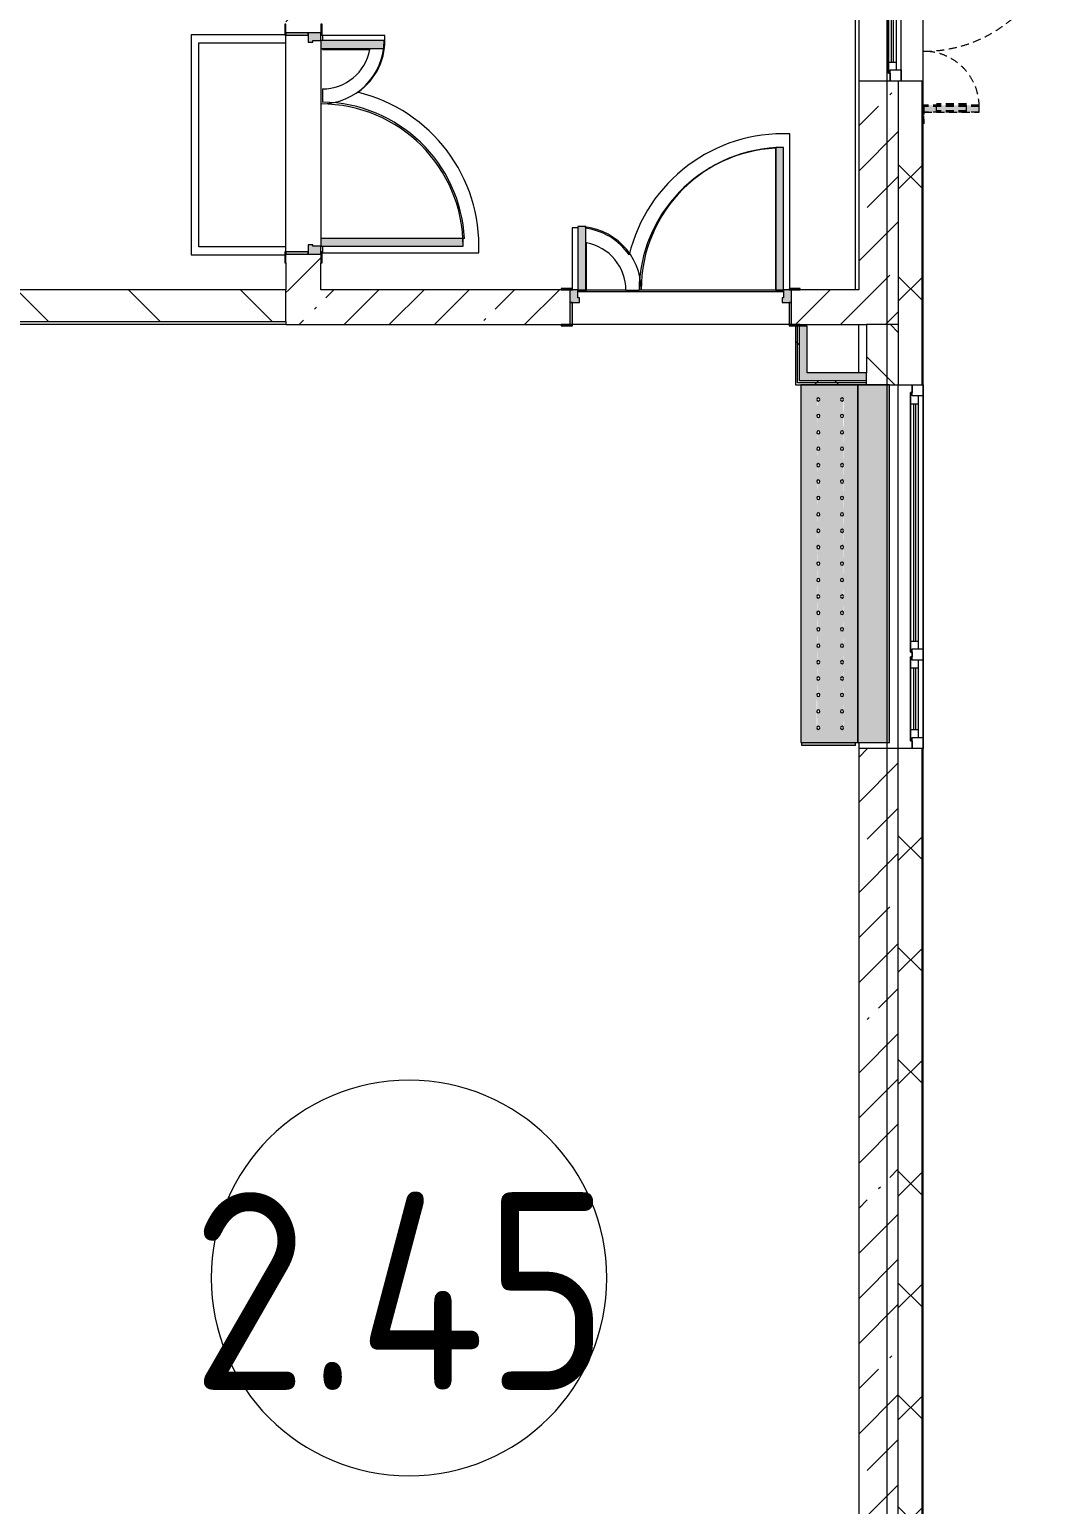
# Model space of a CAD drawing. Header units: millimetres. Extents: x 11693 to 241752, y -8553 to 29926.
# Drawn here: x 209329 to 215845, y 2922 to 12246 of the extents above; entities that cross this region are included whole.
import ezdxf

# ---------------------------------------------------------------- set-up
doc = ezdxf.new("R2010")
doc.units = ezdxf.units.MM
doc.linetypes.add('200_ШТРИХ__ш1_п0_6_', pattern=[80, 50, -30])
doc.linetypes.add('Осевая', pattern=[1587.5, 317.5, -238.125, 793.75, -238.125])
for name, color, linetype, lineweight in [('A-AREA-IDEN', 7, 'Continuous', 9), ('A-DETL-MBND', 7, '200_ШТРИХ__ш1_п0_6_', 9), ('A-GLAZ-2', 7, 'Continuous', 5), ('A-WALL-2', 7, 'Continuous', 9), ('A-WALL-5', 7, 'Continuous', 5), ('I-WALL-3', 7, 'Continuous', 5), ('Знаки', 7, 'Continuous', 5), ('Оси', 7, 'Continuous', 9), ('Оси-2', 7, 'Осевая', 9)]:
    doc.layers.add(name, color=color, linetype=linetype, lineweight=lineweight)
for name, color, linetype, lineweight, true_color in [('A-DOOR-2', 7, 'Continuous', 5, 0xaaaaaa), ('A-DOOR-3', 7, 'Continuous', 5, 0xe2e2e2), ('A-DOOR-FRAM-2', 7, 'Continuous', 5, 0xe2e2e2), ('A-DOOR-FRAM-3', 7, 'Continuous', 5, 0xaaaaaa), ('A-FLOR-1', 7, 'Continuous', 5, 0xaaaaaa), ('I-WALL-2', 7, 'Continuous', 9, 0xe7e7e7), ('Знаки-2', 7, 'Continuous', 5, 0xd7cfbf)]:
    doc.layers.add(name, color=color, linetype=linetype, lineweight=lineweight, true_color=true_color)
doc.styles.add('GOST Common_3', font='GOST_Common.ttf', dxfattribs={"width": 0.9, "height": 1250})
pattern_1 = [(45, (89739.8, 0), (-285.1231, 285.1231), []), (45, (90024.94, 0), (-285.1231, 285.1231), [504.031, -100.806, 16.764, -84.042])]
pattern_2 = [(45, (89739.8, 0), (-530.33, 530.33), []), (135, (89739.8, 0), (-530.33, -530.33), [])]

# ---------------------------------------------------------------- blocks, each defined once
blk = doc.blocks.new('110_Дверь_СКБ_2Ст - Д-5_п_ Из игровой в коридор-32679362-Общий план 2 этажа с размещением фрагментов 2_1-2_7')
at = {"layer": 'A-DOOR-3'}
for points in [[(612.5, 110), (662.5, 110), (662.5, 1010), (612.5, 1010), (612.5, 405.5)], [(-587.5, 110), (-587.5, 510), (-637.5, 510), (-637.5, 110)], [(712.5, -110), (712.5, 30), (697.5, 30), (697.5, -110)]]:
    blk.add_hatch(color=256, dxfattribs=at).paths.add_polyline_path(points)
h = blk.add_hatch(color=256, dxfattribs=at)
h.paths.add_polyline_path([(652.5, 30), (712.5, 30), (712.5, 110), (662.5, 110), (662.5, 60), (652.5, 60)])
h.paths.add_polyline_path([(-687.5, 30), (-627.5, 30), (-627.5, 60), (-637.5, 60), (-637.5, 110), (-687.5, 110)])
at = {"layer": 'A-DOOR-FRAM-2'}
for points in [[(-672.5, 110), (-672.5, 118), (-742.5, 118), (-742.5, 110)], [(767.5, 110), (767.5, 118), (697.5, 118), (697.5, 110), (725.9, 110)], [(-672.5, -110), (-672.5, 30), (-687.5, 30), (-687.5, -110)], [(-672.5, -118), (-672.5, -110), (-742.5, -110), (-742.5, -118)], [(767.5, -118), (767.5, -110), (697.5, -110), (697.5, -118), (725.9, -118)]]:
    blk.add_hatch(color=256, dxfattribs=at).paths.add_polyline_path(points)
at = {"layer": 'A-DOOR-2'}
for p, q in [((662.5, 1010), (612.5, 1010)), ((612.5, 1010), (612.5, 110)), ((662.5, 110), (662.5, 1010)), ((-637.5, 510), (-637.5, 110)), ((-587.5, 510), (-637.5, 510)), ((-587.5, 110), (-587.5, 510)), ((-637.5, 110), (-587.5, 110)), ((612.5, 110), (662.5, 110))]:
    blk.add_line(p, q, dxfattribs=at)
for centre, radius, start, end in [((662.5, 110), 900, 90, 180), ((-637.5, 110), 400, 360, 90)]:
    blk.add_arc(centre, radius, start, end, dxfattribs=at)
at = {"layer": 'A-DOOR-FRAM-3'}
for p, q in [((-672.5, 118), (-742.5, 118)), ((-742.5, 118), (-742.5, 110)), ((-742.5, 110), (-672.5, 110)), ((-637.5, 110), (-687.5, 110)), ((-687.5, 110), (-687.5, 30)), ((-672.5, 110), (-672.5, 118)), ((-637.5, 60), (-637.5, 110)), ((662.5, 110), (662.5, 60)), ((712.5, 110), (662.5, 110)), ((767.5, 118), (697.5, 118)), ((697.5, 118), (697.5, 110)), ((697.5, 110), (767.5, 110)), ((712.5, 30), (712.5, 110)), ((767.5, 110), (767.5, 118)), ((-687.5, 30), (-627.5, 30)), ((-672.5, 30), (-687.5, 30)), ((-687.5, 30), (-687.5, -110)), ((-672.5, -110), (-672.5, 30)), ((-627.5, 60), (-637.5, 60)), ((-627.5, 30), (-627.5, 60)), ((662.5, 60), (652.5, 60)), ((652.5, 60), (652.5, 30)), ((652.5, 30), (712.5, 30)), ((712.5, 30), (697.5, 30)), ((697.5, 30), (697.5, -110)), ((712.5, -110), (712.5, 30)), ((-672.5, -110), (-742.5, -110)), ((-742.5, -110), (-742.5, -118)), ((-742.5, -118), (-672.5, -118)), ((-687.5, -110), (-672.5, -110)), ((-672.5, -118), (-672.5, -110)), ((697.5, -110), (712.5, -110)), ((767.5, -110), (697.5, -110)), ((697.5, -110), (697.5, -118)), ((697.5, -118), (767.5, -118)), ((767.5, -118), (767.5, -110))]:
    blk.add_line(p, q, dxfattribs=at)
blk = doc.blocks.new('110_Дверь_СКБ_2Ст - Д-1_л_Лестничная клетка EIS60 2-32142534-Общий план 2 этажа с размещением фрагментов 2_1-2_7')
at = {"layer": 'A-DOOR-3'}
for points in [[(662.5, 1010), (612.5, 1010), (612.5, 110), (662.5, 110), (662.5, 538.4)], [(-587.5, 510), (-637.5, 510), (-637.5, 110), (-587.5, 110)], [(712.5, 30), (697.5, 26.4), (697.5, -110), (712.5, -110), (712.5, 26.4)]]:
    blk.add_hatch(color=256, dxfattribs=at).paths.add_polyline_path(points)
h = blk.add_hatch(color=256, dxfattribs=at)
h.paths.add_polyline_path([(712.5, 110), (662.5, 110), (662.5, 60), (652.5, 60), (652.5, 30), (712.5, 30)])
h.paths.add_polyline_path([(-627.5, 30), (-627.5, 60), (-637.5, 60), (-637.5, 110), (-687.5, 110), (-687.5, 30)])
at = {"layer": 'A-DOOR-FRAM-2'}
for points in [[(-672.5, 110), (-672.5, 118), (-742.5, 118), (-742.5, 110)], [(767.5, 110), (767.5, 118), (697.5, 118), (697.5, 110)], [(-672.5, 30), (-687.5, 30), (-687.5, -110), (-672.5, -110)], [(-672.5, -110), (-742.5, -110), (-742.5, -118), (-672.5, -118)], [(767.5, -118), (767.5, -110), (697.5, -110), (697.5, -118)]]:
    blk.add_hatch(color=256, dxfattribs=at).paths.add_polyline_path(points)
at = {"layer": 'A-DOOR-2'}
for p, q in [((662.5, 1010), (612.5, 1010)), ((612.5, 1010), (612.5, 110)), ((662.5, 110), (662.5, 1010)), ((-637.5, 510), (-637.5, 110)), ((-587.5, 510), (-637.5, 510)), ((-587.5, 110), (-587.5, 510)), ((-637.5, 110), (-587.5, 110)), ((612.5, 110), (662.5, 110))]:
    blk.add_line(p, q, dxfattribs=at)
for centre, radius, start, end in [((662.5, 110), 900, 90, 180), ((-637.5, 110), 400, 360, 90)]:
    blk.add_arc(centre, radius, start, end, dxfattribs=at)
at = {"layer": 'A-DOOR-FRAM-3'}
for p, q in [((-672.5, 118), (-742.5, 118)), ((-742.5, 118), (-742.5, 110)), ((-742.5, 110), (-672.5, 110)), ((-637.5, 110), (-687.5, 110)), ((-687.5, 110), (-687.5, 30)), ((-672.5, 110), (-672.5, 118)), ((-637.5, 60), (-637.5, 110)), ((662.5, 110), (662.5, 60)), ((712.5, 110), (662.5, 110)), ((767.5, 118), (697.5, 118)), ((697.5, 118), (697.5, 110)), ((697.5, 110), (767.5, 110)), ((712.5, 30), (712.5, 110)), ((767.5, 110), (767.5, 118)), ((-687.5, 30), (-627.5, 30)), ((-672.5, 30), (-687.5, 30)), ((-687.5, 30), (-687.5, -110)), ((-672.5, -110), (-672.5, 30)), ((-627.5, 60), (-637.5, 60)), ((-627.5, 30), (-627.5, 60)), ((662.5, 60), (652.5, 60)), ((652.5, 60), (652.5, 30)), ((652.5, 30), (712.5, 30)), ((712.5, 30), (697.5, 30)), ((697.5, 30), (697.5, -110)), ((712.5, -110), (712.5, 30)), ((-672.5, -110), (-742.5, -110)), ((-742.5, -110), (-742.5, -118)), ((-742.5, -118), (-672.5, -118)), ((-687.5, -110), (-672.5, -110)), ((-672.5, -118), (-672.5, -110)), ((697.5, -110), (712.5, -110)), ((767.5, -110), (697.5, -110)), ((697.5, -110), (697.5, -118)), ((697.5, -118), (767.5, -118)), ((767.5, -118), (767.5, -110))]:
    blk.add_line(p, q, dxfattribs=at)
blk = doc.blocks.new('120_Окно_СКБ_1Ст - 120_Окно_СКБ_1Ст 1200х2500_h_ с форточкой2-24160662-Общий план 2 этажа с размещением фрагментов 2_1-2_7')
at = {"layer": 'A-GLAZ-2'}
for p, q in [((-600, -127), (-600, -57)), ((-600, -57), (-530, -57)), ((600, -57), (-600, -57)), ((-530, -57), (-530, -127)), ((530, -87), (-530, -87)), ((-530, -87), (-530, -127)), ((-480, -137), (-480, -87)), ((480, -137), (480, -87)), ((530, -127), (530, -57)), ((530, -57), (600, -57)), ((530, -127), (530, -87)), ((600, -57), (600, -127)), ((-530, -127), (-600, -127)), ((-600, -127), (-550, -127)), ((-530, -127), (-550, -127)), ((-550, -127), (-550, -137)), ((-550, -137), (550, -137)), ((550, -137), (-550, -137)), ((-480, -107), (480, -107)), ((480, -117), (-480, -117)), ((600, -127), (530, -127)), ((550, -127), (530, -127)), ((550, -127), (600, -127)), ((550, -137), (550, -127))]:
    blk.add_line(p, q, dxfattribs=at)
blk = doc.blocks.new('120_Окно_СКБ_2Ст_Фрамуга сверху - 120_Окно_СКБ_2Ст_2300х2500_h_ ДОО-22877051-Общий план 2 этажа с размещением фрагментов 2_1-2_7')
at = {"layer": 'A-GLAZ-2'}
for p, q in [((-1150, 13), (-1150, 83)), ((-1150, 83), (-1080, 83)), ((1150, 83), (-1150, 83)), ((-1080, 13), (-1150, 13)), ((-1150, 13), (-1100, 13)), ((-1080, 13), (-1100, 13)), ((-1100, 13), (-1100, 3)), ((-1100, 3), (540, 3)), ((540, 3), (-1100, 3)), ((-1080, 83), (-1080, 13)), ((-1080, 83), (1080, 83)), ((520, 53), (-1080, 53)), ((-1080, 53), (-1080, 13)), ((-1030, 3), (-1030, 53)), ((-1030, 33), (470, 33)), ((470, 23), (-1030, 23)), ((470, 3), (470, 53)), ((520, 13), (520, 83)), ((520, 83), (590, 83)), ((520, 13), (520, 53)), ((590, 13), (520, 13)), ((540, 13), (520, 13)), ((540, 13), (570, 13)), ((540, 13), (570, 13)), ((540, 3), (540, 13)), ((590, 13), (570, 13)), ((570, 13), (570, 3)), ((570, 3), (1100, 3)), ((1100, 3), (570, 3)), ((590, 83), (590, 13)), ((1080, 53), (590, 53)), ((590, 53), (590, 13)), ((640, 3), (640, 53)), ((640, 33), (1030, 33)), ((1030, 23), (640, 23)), ((1030, 3), (1030, 53)), ((1080, 13), (1080, 83)), ((1080, 83), (1150, 83)), ((1080, 13), (1080, 53)), ((1150, 13), (1080, 13)), ((1100, 13), (1080, 13)), ((1100, 13), (1150, 13)), ((1100, 3), (1100, 13)), ((1150, 83), (1150, 13))]:
    blk.add_line(p, q, dxfattribs=at)
blk = doc.blocks.new('Дверь_Витражная_СКБ_2Ст - ВН-6-31912847-Общий план 2 этажа с размещением фрагментов 2_1-2_7')
at = {"layer": 'A-DETL-MBND'}
for points in [[(-643, -370), (-598, -370), (-598, -20), (-643, -20)], [(562, -884), (607, -884), (607, -20), (562, -20), (562, -733.4)]]:
    blk.add_hatch(color=256, dxfattribs=at).paths.add_polyline_path(points)
for p, q in [((-607, -20), (-715, -20)), ((-715, -20), (-607, -20)), ((-598, -20), (-643, -20)), ((-643, -370), (-643, -20)), ((-598, -20), (-643, -20)), ((-643, -20), (-643, -370)), ((-607, -370), (-607, -20)), ((-598, -370), (-598, -20)), ((-598, -370), (-598, -20)), ((562, -20), (607, -20)), ((562, -884), (562, -20)), ((562, -20), (562, -884)), ((607, -20), (562, -20)), ((607, -884), (607, -20)), ((607, -884), (607, -20)), ((607, -20), (715, -20)), ((607, -20), (715, -20)), ((607, -884), (607, -20)), ((-643, -100), (-598, -100)), ((-633, -290), (-633, -100)), ((-589, -290), (-589, -100)), ((553, -804), (553, -100)), ((607, -100), (562, -100)), ((597, -804), (597, -100)), ((-643, -290), (-598, -290)), ((-643, -370), (-598, -370)), ((-643, -370), (-598, -370)), ((607, -804), (562, -804)), ((607, -884), (562, -884)), ((562, -884), (607, -884))]:
    blk.add_line(p, q, dxfattribs=at)
for centre, radius, start, end in [((-607, -20), 350, 270, 0), ((607, -20), 864, 180, 270)]:
    blk.add_arc(centre, radius, start, end, dxfattribs=at)
blk = doc.blocks.new('Зашивка радиатора_ с перфорацией М7_1 - Зашивка радиатора_ с перфорацией М7_1-V268-Общий план 2 этажа с размещением фрагментов 2_1-2_7')
at = {"layer": 'Знаки-2'}
blk.add_hatch(color=256, dxfattribs=at).paths.add_polyline_path([(1890, 286.4), (1890, 380), (-370, 380), (-370, 180), (1890, 180)])
h = blk.add_hatch(color=256, dxfattribs=at)
h.paths.add_polyline_path([(1890, -179.9), (1890, 180), (-370, 180), (-370, -179.9), (1772.8, -179.9)])
h.paths.add_polyline_path([(1807.5, -69.6), (1802.5, -78.3), (1794.9, -79.3), (-286.2, -74.6), (-286.2, -64.6), (-277.5, -59.6), (-268.8, -64.6), (-268.8, -74.6), (-272.5, -78.3), (-182.4, -74.6), (-182.4, -64.6), (-173.8, -59.6), (-165.1, -64.6), (-165.1, -74.6), (-168.8, -78.3), (-78.7, -74.6), (-78.7, -64.6), (-70, -59.6), (-61.3, -64.6), (-61.3, -74.6), (-65, -78.3), (25.1, -74.6), (25.1, -64.6), (33.7, -59.6), (42.4, -64.6), (42.4, -74.6), (38.7, -78.3), (128.8, -74.6), (128.8, -64.6), (137.5, -59.6), (146.2, -64.6), (146.2, -74.6), (142.5, -78.3), (232.6, -74.6), (232.6, -64.6), (241.2, -59.6), (249.9, -64.6), (249.9, -74.6), (253.3, -78.3), (336.3, -74.6), (336.3, -64.6), (345, -59.6), (353.7, -64.6), (353.7, -74.6), (350, -78.3), (440.1, -74.6), (440.1, -64.6), (448.7, -59.6), (457.4, -64.6), (457.4, -74.6), (453.7, -78.3), (543.8, -74.6), (543.8, -64.6), (552.5, -59.6), (561.2, -64.6), (561.2, -74.6), (557.5, -78.3), (647.6, -74.6), (647.6, -64.6), (656.2, -59.6), (664.9, -64.6), (664.9, -74.6), (661.2, -78.3), (751.3, -74.6), (751.3, -64.6), (760, -59.6), (768.7, -64.6), (768.7, -74.6), (765, -78.3), (855.1, -74.6), (855.1, -64.6), (863.7, -59.6), (872.4, -64.6), (872.4, -74.6), (868.7, -78.3), (958.8, -74.6), (958.8, -64.6), (967.5, -59.6), (976.2, -64.6), (976.2, -74.6), (972.5, -78.3), (1062.6, -74.6), (1062.6, -64.6), (1071.2, -59.6), (1079.9, -64.6), (1079.9, -74.6), (1076.2, -78.3), (1166.3, -74.6), (1166.3, -64.6), (1175, -59.6), (1183.7, -64.6), (1183.7, -74.6), (1180, -78.3), (1270.1, -74.6), (1270.1, -64.6), (1278.8, -59.6), (1287.4, -64.6), (1287.4, -74.6), (1283.7, -78.3), (1373.8, -74.6), (1373.8, -64.6), (1382.5, -59.6), (1391.2, -64.6), (1391.2, -74.6), (1387.5, -78.3), (1477.6, -74.6), (1477.6, -64.6), (1486.2, -59.6), (1494.9, -64.6), (1494.9, -74.6), (1491.2, -78.3), (1581.3, -74.6), (1581.3, -64.6), (1590, -59.6), (1598.7, -64.6), (1598.7, -74.6), (1595, -78.3), (1685.1, -74.6), (1685.1, -64.6), (1693.7, -59.6), (1702.4, -64.6), (1702.4, -74.6), (1698.7, -78.3), (1788.8, -74.6), (1788.8, -64.6), (1797.5, -59.6), (1806.2, -64.6), (1807.2, -67.1)])
h.paths.add_polyline_path([(1807.5, 80.4), (1802.5, 71.7), (1792.5, 71.7), (1787.5, 80.4), (1792.5, 89), (1702.4, 85.4), (1702.4, 75.4), (1693.7, 70.4), (1685.1, 75.4), (1685.1, 85.4), (1688.7, 89), (1598.7, 85.4), (1598.7, 75.4), (1590, 70.4), (1581.3, 75.4), (1581.3, 85.4), (1585, 89), (1494.9, 85.4), (1494.9, 75.4), (1486.2, 70.4), (1477.6, 75.4), (1477.6, 85.4), (1481.2, 89), (1391.2, 85.4), (1391.2, 75.4), (1382.5, 70.4), (1373.8, 75.4), (1373.8, 85.4), (1377.5, 89), (1287.4, 85.4), (1287.4, 75.4), (1278.8, 70.4), (1270.1, 75.4), (1270.1, 85.4), (1273.7, 89), (1183.7, 85.4), (1183.7, 75.4), (1175, 70.4), (1166.3, 75.4), (1166.3, 85.4), (1165, 89), (1079.9, 85.4), (1079.9, 75.4), (1071.2, 70.4), (1062.6, 75.4), (1062.6, 85.4), (1066.2, 89), (976.2, 85.4), (976.2, 75.4), (967.5, 70.4), (958.8, 75.4), (958.8, 85.4), (962.5, 89), (872.4, 85.4), (872.4, 75.4), (863.7, 70.4), (855.1, 75.4), (855.1, 85.4), (858.7, 89), (768.7, 85.4), (768.7, 75.4), (760, 70.4), (751.3, 75.4), (751.3, 85.4), (755, 89), (664.9, 85.4), (664.9, 75.4), (656.2, 70.4), (647.6, 75.4), (647.6, 85.4), (651.2, 89), (561.2, 85.4), (561.2, 75.4), (552.5, 70.4), (543.8, 75.4), (543.8, 85.4), (547.5, 89), (457.4, 85.4), (457.4, 75.4), (448.7, 70.4), (440.1, 75.4), (440.1, 85.4), (443.7, 89), (353.7, 85.4), (353.7, 75.4), (345, 70.4), (336.3, 75.4), (336.3, 85.4), (340, 89), (249.9, 85.4), (249.9, 75.4), (241.2, 70.4), (232.6, 75.4), (232.6, 85.4), (236.2, 89), (146.2, 85.4), (146.2, 75.4), (137.5, 70.4), (128.8, 75.4), (128.8, 85.4), (132.5, 89), (42.4, 85.4), (42.4, 75.4), (33.7, 70.4), (25.1, 75.4), (25.1, 85.4), (28.7, 89), (-61.3, 85.4), (-61.3, 75.4), (-70, 70.4), (-78.7, 75.4), (-78.7, 85.4), (-75, 89), (-165.1, 85.4), (-165.1, 75.4), (-173.8, 70.4), (-182.4, 75.4), (-182.4, 85.4), (-178.8, 89), (-268.8, 85.4), (-268.8, 75.4), (-277.5, 70.4), (-286.2, 75.4), (-286.2, 85.4), (-277.5, 90.4), (-274.9, 90), (1806.2, 85.4), (1807.2, 82.9)])
at = {"layer": 'Знаки'}
for p, q in [((1890, 380), (-370, 380)), ((-370, 380), (-370, 180)), ((1890, 180), (1890, 380)), ((-370, 180), (1890, 180)), ((1890, 180), (-370, 180)), ((-370, 180), (-370, -179.9)), ((1890, -179.9), (1890, 180)), ((-370, -179.9), (1890, -179.9))]:
    blk.add_line(p, q, dxfattribs=at)
for centre, start, end in [((-277.5, 80.4), 0, 180), ((-277.5, 80.4), 180, 360), ((-173.8, 80.4), 0, 180), ((-173.8, 80.4), 180, 0), ((-70, 80.4), 0, 180), ((-70, 80.4), 180, 0), ((33.7, 80.4), 0, 180), ((33.7, 80.4), 180, 360), ((137.5, 80.4), 0, 180), ((137.5, 80.4), 180, 0), ((241.2, 80.4), 0, 180), ((241.2, 80.4), 180, 0), ((345, 80.4), 0, 180), ((345, 80.4), 180, 0), ((448.7, 80.4), 0, 180), ((448.7, 80.4), 180, 0), ((552.5, 80.4), 0, 180), ((552.5, 80.4), 180, 360), ((656.2, 80.4), 0, 180), ((656.2, 80.4), 180, 0), ((760, 80.4), 0, 180), ((760, 80.4), 180, 0), ((863.7, 80.4), 0, 180), ((863.7, 80.4), 180, 0), ((967.5, 80.4), 0, 180), ((967.5, 80.4), 180, 0), ((1071.2, 80.4), 0, 180), ((1071.2, 80.4), 180, 0), ((1175, 80.4), 0, 180), ((1175, 80.4), 180, 0), ((1278.8, 80.4), 0, 180), ((1278.8, 80.4), 180, 0), ((1382.5, 80.4), 0, 180), ((1382.5, 80.4), 180, 0), ((1486.2, 80.4), 0, 180), ((1486.2, 80.4), 180, 360), ((1590, 80.4), 0, 180), ((1590, 80.4), 180, 0), ((1693.7, 80.4), 0, 180), ((1693.7, 80.4), 180, 360), ((1797.5, 80.4), 0, 180), ((1797.5, 80.4), 180, 0), ((-277.5, -69.6), 0, 180), ((-277.5, -69.6), 180, 0), ((-173.8, -69.6), 0, 180), ((-173.8, -69.6), 180, 0), ((-70, -69.6), 0, 180), ((-70, -69.6), 180, 0), ((33.7, -69.6), 0, 180), ((33.7, -69.6), 180, 0), ((137.5, -69.6), 0, 180), ((137.5, -69.6), 180, 0), ((241.2, -69.6), 0, 180), ((241.2, -69.6), 180, 0), ((345, -69.6), 0, 180), ((345, -69.6), 180, 0), ((448.7, -69.6), 0, 180), ((448.7, -69.6), 180, 0), ((552.5, -69.6), 0, 180), ((552.5, -69.6), 180, 0), ((656.2, -69.6), 0, 180), ((656.2, -69.6), 180, 0), ((760, -69.6), 0, 180), ((760, -69.6), 180, 0), ((863.7, -69.6), 0, 180), ((863.7, -69.6), 180, 0), ((967.5, -69.6), 0, 180), ((967.5, -69.6), 180, 0), ((1071.2, -69.6), 0, 180), ((1071.2, -69.6), 180, 0), ((1175, -69.6), 0, 180), ((1175, -69.6), 180, 0), ((1278.8, -69.6), 0, 180), ((1278.8, -69.6), 180, 0), ((1382.5, -69.6), 0, 180), ((1382.5, -69.6), 180, 0), ((1486.2, -69.6), 0, 180), ((1486.2, -69.6), 180, 0), ((1590, -69.6), 0, 180), ((1590, -69.6), 180, 0), ((1693.7, -69.6), 0, 180), ((1693.7, -69.6), 180, 0), ((1797.5, -69.6), 0, 180), ((1797.5, -69.6), 180, 0)]:
    blk.add_arc(centre, 10, start, end, dxfattribs=at)
blk = doc.blocks.new('Зашивка_ торцевая панель - Зашивка_ торцевая панель Т2-V274-Общий план 2 этажа с размещением фрагментов 2_1-2_7')
at = {"layer": 'Знаки-2'}
blk.add_hatch(color=256, dxfattribs=at).paths.add_polyline_path([(-430, 114.1), (-430, -160), (-409.9, -160), (-409.9, 180), (-430, 180)])
at = {"layer": 'Знаки'}
for p, q in [((-430, -160), (-430, 180)), ((-430, 180), (-409.9, 180)), ((-430, -160), (-409.9, -160))]:
    blk.add_line(p, q, dxfattribs=at)
blk = doc.blocks.new('Марка_Помещения - Номер-25198446-Общий план 2 этажа с размещением фрагментов 2_1-2_7')
at = {"layer": 'A-AREA-IDEN'}
for start, end in [(360, 180), (180, 360)]:
    blk.add_arc((0, 0), 2.5, start, end, dxfattribs=at)

msp = doc.modelspace()

# ---------------------------------------------------------------- hatches: boundary and pattern name
at = {"layer": 'A-WALL-5'}
h = msp.add_hatch(dxfattribs=at)
h.set_pattern_fill('FP_49', color=256, style=0, pattern_type=2)
h.set_pattern_definition([(45, (89739.8, 0), (-353.5534, 353.5534), []), (135, (89739.8, 0), (-353.5534, -353.5534), [])])
h.paths.add_polyline_path([(214819.8, -250), (214969.8, -250), (214969.8, 7700), (214819.8, 7700), (214819.8, -100)])
h.paths.add_polyline_path([(214969.8, 10000), (214969.8, 11920), (214819.8, 11920), (214819.8, 10000)])
h.paths.add_polyline_path([(214969.8, 13120), (214969.8, 21400), (214819.8, 21400), (214819.8, 13120)])
h = msp.add_hatch(dxfattribs=at)
h.set_pattern_fill('FP_59', color=256, style=0, pattern_type=2)
h.set_pattern_definition([(135, (89739.81, 0), (-176.7767, -176.7767), [])])
h.paths.add_polyline_path([(214670.2, 10000), (214819.8, 10000), (214819.8, 10380), (214619.8, 10380), (214619.8, 10000)])
at = {"layer": 'I-WALL-2'}
for points in [[(214244.8, 10025), (214244.8, 10370), (214194.8, 10370), (214194.8, 10025)], [(214619.8, 10025), (214619.8, 10075), (214244.8, 10075), (214244.8, 10025)]]:
    msp.add_hatch(color=256, dxfattribs=at).paths.add_polyline_path(points)
at = {"layer": 'I-WALL-3'}
h = msp.add_hatch(dxfattribs=at)
h.set_pattern_fill('FP_57', color=256, style=0, pattern_type=2)
h.set_pattern_definition(pattern_1)
h.paths.add_polyline_path([(214819.8, 10600), (214819.8, 11920), (214569.8, 11920), (214569.8, 10600), (214670.2, 10600)])
h.paths.add_polyline_path([(214819.8, 13120), (214819.8, 21400), (214569.8, 21400), (214569.8, 13120)])
h = msp.add_hatch(dxfattribs=at)
h.set_pattern_fill('FP_57', color=256, style=0, pattern_type=2)
h.set_pattern_definition(pattern_1)
h.paths.add_polyline_path([(211119.8, 10600), (211169.8, 10600), (211169.8, 10825), (210949.8, 10825), (210949.8, 10600), (211089.8, 10600)])
h.paths.add_polyline_path([(210949.8, 12225), (211169.8, 12225), (211169.8, 13400), (210949.8, 13400), (210949.8, 12280)])
h.paths.add_polyline_path([(211169.8, 13900), (211169.8, 18600), (210949.8, 18600), (210949.8, 13900), (210963, 13900)])
h = msp.add_hatch(dxfattribs=at)
h.set_pattern_fill('FP_60', color=256, style=0, pattern_type=2)
h.set_pattern_definition([(135, (89739.8, 0), (-353.5534, -353.5534), [])])
h.paths.add_polyline_path([(209069.8, 10400), (210949.8, 10400), (210949.8, 10600), (209069.8, 10600)])
h.paths.add_polyline_path([(201358, 10400), (201669.8, 10400), (201669.8, 10600), (200919.8, 10600), (200919.8, 10400), (200949.8, 10400)])
h.paths.add_polyline_path([(198899.8, 10400), (199969.8, 10400), (199969.8, 10600), (198844.8, 10600), (198844.8, 10400)])
h.paths.add_polyline_path([(197444.8, 10400), (197444.8, 10600), (197089.8, 10600), (197089.8, 10400), (197389.8, 10400)])
h = msp.add_hatch(dxfattribs=at)
h.set_pattern_fill('FP_57', color=256, style=0, pattern_type=2)
h.set_pattern_definition(pattern_1)
h.paths.add_polyline_path([(210949.8, 10380), (212744.8, 10380), (212744.8, 10600), (210949.8, 10600), (210949.8, 10400)])
h.paths.add_polyline_path([(214819.8, 10380), (214819.8, 10600), (214144.8, 10600), (214144.8, 10380), (214670.2, 10380)])
h = msp.add_hatch(dxfattribs=at)
h.set_pattern_fill('FP_169', color=256, style=0, pattern_type=2)
h.set_pattern_definition(pattern_2)
h.paths.add_polyline_path([(214182.3, 10000), (214182.3, 10370), (214169.8, 10370), (214169.8, 10000)])
h = msp.add_hatch(dxfattribs=at)
h.set_pattern_fill('FP_169', color=256, style=0, pattern_type=2)
h.set_pattern_definition(pattern_2)
h.paths.add_polyline_path([(214194.8, 10012.5), (214194.8, 10370), (214182.3, 10370), (214182.3, 10012.5)])
h = msp.add_hatch(dxfattribs=at)
h.set_pattern_fill('FP_169', color=256, style=0, pattern_type=2)
h.set_pattern_definition(pattern_2)
h.paths.add_polyline_path([(214182.3, 10000), (214619.8, 10000), (214619.8, 10012.5), (214182.3, 10012.5)])
h = msp.add_hatch(dxfattribs=at)
h.set_pattern_fill('FP_169', color=256, style=0, pattern_type=2)
h.set_pattern_definition(pattern_2)
h.paths.add_polyline_path([(214194.8, 10012.5), (214619.8, 10012.5), (214619.8, 10025), (214194.8, 10025)])
h = msp.add_hatch(dxfattribs=at)
h.set_pattern_fill('FP_57', color=256, style=0, pattern_type=2)
h.set_pattern_definition(pattern_1)
h.paths.add_polyline_path([(214819.8, -100), (214819.8, 7700), (214569.8, 7700), (214569.8, -100)])

# ---------------------------------------------------------------- linework, layer by layer
at = {"layer": 'A-FLOR-1'}
for p, q in [((214548.8, 10600), (214548.8, 13450)), ((210349.8, 12211.1), (210349.8, 10821.8)), ((210941.8, 12211.1), (210349.8, 12211.1)), ((210399.8, 10871.8), (210399.8, 12161.1)), ((210399.8, 12161.1), (210949.8, 12161.1)), ((210949.8, 12161.1), (210949.8, 12210)), ((211573.7, 12208.3), (211180.1, 12208.3)), ((211180.1, 12208.3), (211180.1, 12175)), ((211180.1, 12125), (211180.1, 12118.3)), ((211180.1, 12118.3), (211479.8, 12118.3)), ((211180.1, 11869.8), (211180.1, 11786.7)), ((214133.7, 10608), (214133.7, 11585.5)), ((214043.7, 11495.1), (214043.7, 10597.4)), ((212077.9, 10924.2), (212069.8, 10924.2)), ((212759.6, 10990.9), (212759.6, 10608)), ((210349.8, 10821.8), (210941.8, 10821.8)), ((210949.8, 10871.8), (210399.8, 10871.8)), ((210949.8, 10840), (210949.8, 10871.8)), ((211180.1, 10875), (211180.1, 10834.2)), ((211180.1, 10834.2), (212168.2, 10834.2)), ((212849.6, 10597.4), (212849.6, 10897.1)), ((212794.8, 10597.4), (212849.6, 10597.4)), ((212794.8, 10590), (214094.8, 10590)), ((213098.1, 10597.4), (213181.2, 10597.4)), ((214043.7, 10597.4), (214094.8, 10597.4)), ((210949.8, 10380), (209069.8, 10380))]:
    msp.add_line(p, q, dxfattribs=at)
for centre, radius, start, end in [((211180.1, 12174.8), 395, 304.42231, 4.87345), ((211180.1, 12174.8), 305, 270, 349.33549), ((211169.1, 10876.8), 1000, 357.56236, 76.45029), ((211169.1, 10876.8), 910, 2.99005, 89.3074), ((214091.1, 10586.4), 1000, 87.56236, 166.45029), ((214091.1, 10586.4), 910, 92.99005, 179.3074), ((212793.1, 10597.4), 395, 89.75521, 94.87345), ((212793.1, 10597.4), 395, 34.42231, 82.4559), ((212793.1, 10597.4), 305, 360, 79.33549)]:
    msp.add_arc(centre, radius, start, end, dxfattribs=at)
at = {"layer": 'A-WALL-2'}
for p, q in [((214819.8, 11920), (214819.8, 10600)), ((214969.8, 10000), (214969.8, 11920)), ((214972.8, 10000), (214972.8, 11920)), ((210949.8, 10400), (210949.8, 10600)), ((214182.3, 10012.5), (214182.3, 10370)), ((214194.8, 10025), (214194.8, 10370)), ((214819.8, 10380), (214619.8, 10380)), ((214819.8, 10380), (214819.8, 10000)), ((214619.8, 10012.5), (214182.3, 10012.5)), ((214619.8, 10025), (214194.8, 10025)), ((214969.8, -250), (214969.8, 7700)), ((214972.8, -253), (214972.8, 7700))]:
    msp.add_line(p, q, dxfattribs=at)
at = {"layer": 'A-WALL-5'}
for p, q in [((214977.8, -258), (214977.8, 21558)), ((214977.8, 11920), (214819.8, 11920)), ((214819.8, 10600), (214819.8, 10380)), ((214619.8, 10380), (214619.8, 10075)), ((214619.8, 10000), (214977.8, 10000)), ((214977.8, 7700), (214819.8, 7700))]:
    msp.add_line(p, q, dxfattribs=at)
at = {"layer": 'I-WALL-3'}
for p, q in [((214569.8, 18412.5), (214569.8, 10600)), ((210949.8, 10871.8), (210949.8, 12161.1)), ((211169.8, 12125), (211169.8, 10925)), ((214819.8, 11920), (214569.8, 11920)), ((210949.8, 10770), (210949.8, 10600)), ((211169.8, 10600), (211169.8, 10770)), ((210949.8, 10600), (200949.8, 10600)), ((212689.8, 10600), (211169.8, 10600)), ((212849.6, 10600), (213097.9, 10600)), ((213181.4, 10600), (214043.7, 10600)), ((214569.8, 10600), (214199.8, 10600)), ((209069.8, 10400), (210949.8, 10400)), ((210949.8, 10400), (210949.8, 10380)), ((210949.8, 10380), (212689.8, 10380)), ((214129.8, 10380), (212759.8, 10380)), ((214169.8, 10370), (214169.8, 10000)), ((214244.8, 10370), (214169.8, 10370)), ((214199.8, 10380), (214619.8, 10380)), ((214244.8, 10075), (214244.8, 10370)), ((214569.8, 10075), (214569.8, 10380)), ((214619.8, 10075), (214244.8, 10075)), ((214619.8, 10000), (214619.8, 10075)), ((214169.8, 10000), (214619.8, 10000)), ((214819.8, -100), (214819.8, 10000)), ((214569.8, 7739.2), (214569.8, 150)), ((214819.8, 7700), (214569.8, 7700))]:
    msp.add_line(p, q, dxfattribs=at)
at = {"layer": 'Оси'}
for p, q in [((214749.8, 10029.8), (214749.8, 21915.1)), ((214749.8, -1906.3), (214749.8, 9979))]:
    msp.add_line(p, q, dxfattribs=at)
at = {"layer": 'Оси-2'}
msp.add_line((214749.8, 9979), (214749.8, 10029.8), dxfattribs=at)

# ---------------------------------------------------------------- block references
at = {"layer": 'A-AREA-IDEN', "xscale": 499.9999999999995, "yscale": 499.9999999999995, "zscale": 499.9999999999995}
msp.add_blockref('Марка_Помещения - Номер-25198446-Общий план 2 этажа с размещением фрагментов 2_1-2_7', (211727.5, 4353.6), dxfattribs=at)
at = {"layer": 'A-DETL-MBND', "rotation": 89.99999999999957}
msp.add_blockref('Дверь_Витражная_СКБ_2Ст - ВН-6-31912847-Общий план 2 этажа с размещением фрагментов 2_1-2_7', (214960.8, 12365), dxfattribs=at)
at = {"layer": 'A-DOOR-2', "rotation": 269.9999999999999}
msp.add_blockref('110_Дверь_СКБ_2Ст - Д-1_л_Лестничная клетка EIS60 2-32142534-Общий план 2 этажа с размещением фрагментов 2_1-2_7', (211059.8, 11537.5), dxfattribs=at)
at = {"layer": 'A-DOOR-2'}
msp.add_blockref('110_Дверь_СКБ_2Ст - Д-5_п_ Из игровой в коридор-32679362-Общий план 2 этажа с размещением фрагментов 2_1-2_7', (213432.3, 10490), dxfattribs=at)
at = {"layer": 'A-GLAZ-2', "rotation": 269.9999999999999}
for name, p in [('120_Окно_СКБ_1Ст - 120_Окно_СКБ_1Ст 1200х2500_h_ с форточкой2-24160662-Общий план 2 этажа с размещением фрагментов 2_1-2_7', (214894.8, 12520)), ('120_Окно_СКБ_2Ст_Фрамуга сверху - 120_Окно_СКБ_2Ст_2300х2500_h_ ДОО-22877051-Общий план 2 этажа с размещением фрагментов 2_1-2_7', (214894.8, 8850))]:
    msp.add_blockref(name, p, dxfattribs=at)
at = {"layer": 'Знаки'}
for name, p, rotation in [('Зашивка радиатора_ с перфорацией М7_1 - Зашивка радиатора_ с перфорацией М7_1-V268-Общий план 2 этажа с размещением фрагментов 2_1-2_7', (214383.8, 9629.2), 270.0000000000002), ('Зашивка_ торцевая панель - Зашивка_ торцевая панель Т2-V274-Общий план 2 этажа с размещением фрагментов 2_1-2_7', (214389.8, 8149), 89.9999999999995)]:
    msp.add_blockref(name, p, dxfattribs=dict(at, rotation=rotation))

# ---------------------------------------------------------------- texts
at = {"layer": 'A-AREA-IDEN', "insert": (210353.9, 4896.4), "char_height": 1250, "width": 3427.214, "attachment_point": 1, "style": 'GOST Common_3'}
msp.add_mtext('2.45', dxfattribs=at)

doc.saveas('drawing.dxf')
